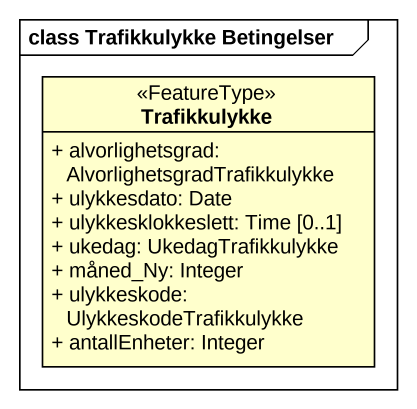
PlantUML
@startuml
mainframe class Trafikkulykke Betingelser
hide circle
hide empty members
skinparam classAttributeIconSize 0
class Trafikkulykke <<FeatureType>> {
  + alvorlighetsgrad: AlvorlighetsgradTrafikkulykke
  + ulykkesdato: Date
  + ulykkesklokkeslett: Time [0..1]
  + ukedag: UkedagTrafikkulykke
  + måned_Ny: Integer
  + ulykkeskode: UlykkeskodeTrafikkulykke
  + antallEnheter: Integer
}
@enduml
